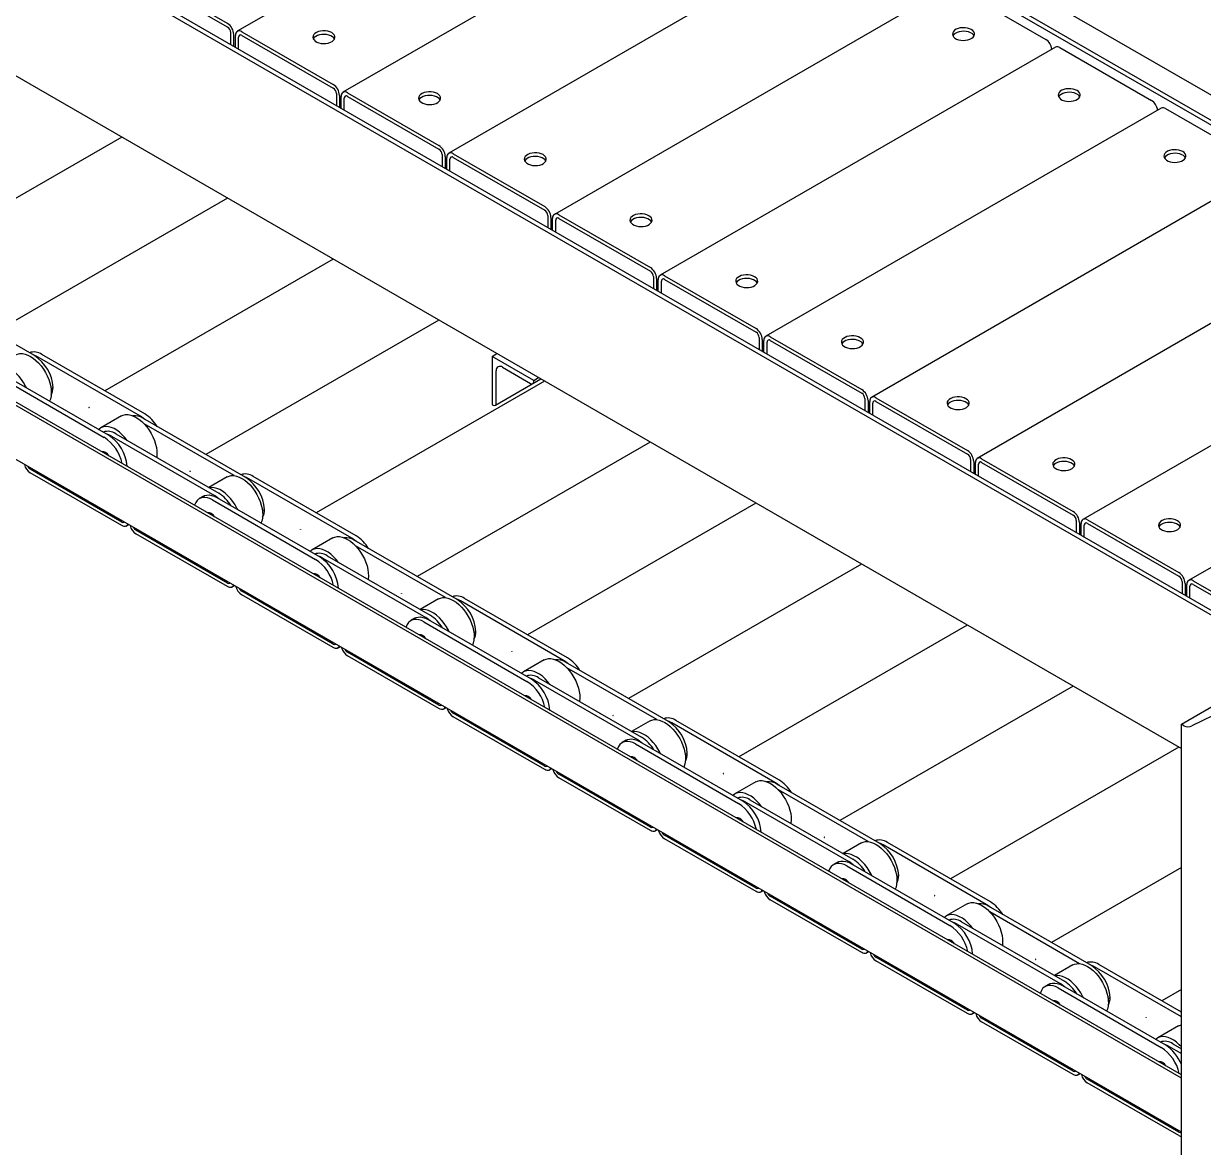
# Model space of a CAD drawing. Header units: millimetres. Extents: x 0 to 11880, y 0 to 8400.
# Drawn here: x 3008 to 3810, y 2390 to 3154 of the extents above; entities that cross this region are included whole.
import ezdxf

# ---------------------------------------------------------------- set-up
doc = ezdxf.new("R2010")
doc.units = ezdxf.units.MM
doc.header["$LTSCALE"] = 20

msp = doc.modelspace()

# ---------------------------------------------------------------- linework, layer by layer
at = {"color": 7, "linetype": 'Continuous', "lineweight": 25}
for p, q in [((6320.3, 1659.02), (3092.36, 3522.48)), ((6306.87, 1649.64), (3078.93, 3513.09)), ((6304.04, 1648), (3076.1, 3511.45)), ((6015.54, 1481.46), (2787.6, 3344.91)), ((6018.37, 1483.09), (2790.43, 3346.54)), ((3422.27, 3303.64), (3153.57, 3148.52)), ((3494.11, 3262.17), (3225.41, 3107.05)), ((2826.49, 3220.14), (3795.23, 2660.9)), ((3565.95, 3220.69), (3297.25, 3065.58)), ((3146.95, 3153.78), (3084.73, 3189.7)), ((3146.95, 3151.33), (3084.73, 3187.25)), ((3637.8, 3179.22), (3369.1, 3024.1)), ((3640.8, 3178.92), (3703.02, 3143)), ((3149.07, 3139.5), (3149.07, 3147.65)), ((3151.19, 3138.27), (3151.19, 3146.43)), ((3152.33, 3137.62), (3152.33, 3145.78)), ((3154.45, 3136.4), (3154.45, 3144.55)), ((3156.57, 3148.23), (3218.79, 3112.3)), ((3156.57, 3145.78), (3218.79, 3109.85)), ((3709.64, 3137.75), (3440.94, 2982.63)), ((3712.64, 3137.45), (3774.86, 3101.53)), ((3220.92, 3106.18), (3220.92, 3098.02)), ((3223.04, 3104.96), (3223.04, 3096.8)), ((3224.17, 3096.15), (3224.17, 3104.3)), ((3228.41, 3106.75), (3290.64, 3070.83)), ((3228.41, 3104.3), (3290.64, 3068.38)), ((3226.29, 3094.92), (3226.29, 3103.08)), ((3781.48, 3096.27), (3512.78, 2941.16)), ((3784.48, 3095.98), (3846.71, 3060.05)), ((3075, 3076.67), (2919.77, 2987.07)), ((3292.76, 3064.71), (3292.76, 3056.55)), ((3294.88, 3063.48), (3294.88, 3055.33)), ((3300.25, 3065.28), (3362.48, 3029.36)), ((3296.01, 3054.67), (3296.01, 3062.83)), ((3298.13, 3053.45), (3298.13, 3061.6)), ((3300.25, 3062.83), (3362.48, 3026.91)), ((3853.32, 3054.8), (3584.62, 2899.68)), ((3146.84, 3035.2), (2988.43, 2943.75)), ((3364.6, 3023.23), (3364.6, 3015.08)), ((3372.1, 3023.81), (3434.32, 2987.88)), ((3366.72, 3022.01), (3366.72, 3013.85)), ((3367.85, 3013.2), (3367.85, 3021.36)), ((3369.97, 3011.98), (3369.97, 3020.13)), ((3372.1, 3021.36), (3434.32, 2985.43)), ((3925.16, 3013.33), (3656.46, 2858.21)), ((3795.23, 2439.19), (2826.49, 2998.43)), ((3795.23, 2436.78), (2826.49, 2996.02)), ((3218.68, 2993.73), (3063.46, 2904.12)), ((3436.44, 2981.76), (3436.44, 2973.6)), ((3438.56, 2980.53), (3438.56, 2972.38)), ((3439.69, 2971.73), (3439.69, 2979.88)), ((3441.82, 2970.5), (3441.82, 2978.66)), ((3443.94, 2982.33), (3506.16, 2946.41)), ((3443.94, 2979.88), (3506.16, 2943.96)), ((3015.64, 2928.05), (2945.64, 2968.46)), ((3997.01, 2971.85), (3728.31, 2816.73)), ((3795.23, 2400.04), (2829.67, 2957.44)), ((3290.52, 2952.25), (3132.12, 2860.81)), ((3508.28, 2940.29), (3508.28, 2932.13)), ((3510.41, 2939.06), (3510.41, 2930.91)), ((3511.54, 2930.25), (3511.54, 2938.41)), ((3513.66, 2929.03), (3513.66, 2937.18)), ((3515.78, 2940.86), (3578, 2904.94)), ((3515.78, 2938.41), (3578, 2902.49)), ((3087.84, 2886.78), (3017.83, 2927.19)), ((3090.67, 2888.41), (3020.66, 2928.82)), ((3326.77, 2927.5), (3330.08, 2929.42)), ((3355.05, 2911.18), (3326.77, 2927.5)), ((3326.77, 2927.5), (3326.77, 2894.84)), ((4068.85, 2930.38), (3800.15, 2775.26)), ((3333.84, 2920.16), (3352.93, 2909.14)), ((2993.09, 2912.9), (3063.08, 2872.49)), ((2995.92, 2914.53), (3065.91, 2874.13)), ((3362.37, 2910.78), (3207.14, 2821.17)), ((3328.97, 2894.29), (3359.96, 2912.17)), ((3329.6, 2895.66), (3329.6, 2917.71)), ((3354.43, 2908.99), (3359.95, 2912.17)), ((3355.05, 2911.18), (3358.37, 2913.09)), ((3355.05, 2910.36), (3355.05, 2911.18)), ((3027, 2905.63), (3028.36, 2906.41)), ((3326.77, 2894.84), (3327.47, 2894.43)), ((3580.13, 2898.81), (3580.13, 2890.66)), ((3582.25, 2897.59), (3582.25, 2889.43)), ((3583.38, 2888.78), (3583.38, 2896.93)), ((3585.5, 2887.55), (3585.5, 2895.71)), ((3587.62, 2899.38), (3649.85, 2863.46)), ((3587.62, 2896.94), (3649.85, 2861.01)), ((3074.87, 2887.03), (3060.73, 2878.87)), ((3159.33, 2845.1), (3089.32, 2885.51)), ((3151.34, 2846.45), (3090.24, 2881.72)), ((3068.11, 2873.26), (3138.11, 2832.86)), ((3070.94, 2874.9), (3140.94, 2834.49)), ((3434.21, 2869.31), (3275.8, 2777.86)), ((3063.02, 2862.59), (3062.41, 2862.24)), ((3651.97, 2857.34), (3651.97, 2849.18)), ((3654.09, 2856.11), (3654.09, 2847.96)), ((3655.22, 2847.31), (3655.22, 2855.46)), ((3659.46, 2857.91), (3721.69, 2821.99)), ((3659.46, 2855.46), (3721.69, 2819.54)), ((3075.11, 2814.92), (3012.88, 2850.85)), ((3075.11, 2812.47), (3012.88, 2848.4)), ((3657.34, 2846.08), (3657.34, 2854.24)), ((3146.71, 2845.56), (3134.24, 2838.36)), ((3231.52, 2803.83), (3161.52, 2844.24)), ((3234.35, 2805.46), (3164.35, 2845.88)), ((3130.6, 2832.48), (3127.77, 2830.84)), ((3139.6, 2831.59), (3209.6, 2791.18)), ((3136.77, 2829.95), (3206.77, 2789.55)), ((3170.68, 2822.68), (3172.05, 2823.47)), ((3506.05, 2827.83), (3350.83, 2738.22)), ((3134.86, 2821.11), (3134.26, 2820.76)), ((3723.81, 2815.87), (3723.81, 2807.71)), ((3725.93, 2814.64), (3725.93, 2806.49)), ((3731.31, 2816.44), (3793.53, 2780.52)), ((3078.11, 2812.18), (3079.71, 2813.1)), ((3146.95, 2773.45), (3084.72, 2809.37)), ((3146.95, 2771), (3084.72, 2806.92)), ((3727.06, 2805.83), (3727.06, 2813.99)), ((3729.18, 2804.61), (3729.18, 2812.76)), ((3731.31, 2813.99), (3793.53, 2778.07)), ((3218.55, 2804.09), (3204.41, 2795.92)), ((3303.01, 2762.15), (3233.01, 2802.57)), ((3295.02, 2763.5), (3233.93, 2798.77)), ((3214.63, 2791.95), (3284.62, 2751.54)), ((3211.8, 2790.32), (3281.79, 2749.91)), ((3577.89, 2786.36), (3419.49, 2694.91)), ((3206.7, 2779.64), (3206.1, 2779.29)), ((3803.15, 2774.96), (3865.37, 2739.04)), ((3149.95, 2770.7), (3151.55, 2771.63)), ((3218.79, 2731.98), (3156.57, 2767.9)), ((3795.65, 2774.39), (3795.65, 2766.24)), ((3797.77, 2773.17), (3797.77, 2765.01)), ((3798.9, 2764.36), (3798.9, 2772.51)), ((3801.03, 2763.13), (3801.03, 2771.29)), ((3803.15, 2772.51), (3865.37, 2736.59)), ((3218.79, 2729.53), (3156.57, 2765.45)), ((3290.39, 2762.61), (3277.92, 2755.41)), ((3375.21, 2720.88), (3305.2, 2761.3)), ((3378.03, 2722.52), (3308.03, 2762.93)), ((3274.29, 2749.53), (3271.46, 2747.9)), ((3280.46, 2747.01), (3350.45, 2706.6)), ((3283.29, 2748.64), (3353.28, 2708.23)), ((3649.73, 2744.89), (3494.51, 2655.28)), ((3278.55, 2738.16), (3277.94, 2737.81)), ((3314.37, 2739.73), (3315.73, 2740.52)), ((3221.79, 2729.23), (3223.39, 2730.15)), ((3290.63, 2690.5), (3228.41, 2726.43)), ((3290.63, 2688.05), (3228.41, 2723.98)), ((3362.24, 2721.14), (3348.09, 2712.98)), ((3446.69, 2679.21), (3376.69, 2719.62)), ((3438.7, 2680.55), (3377.61, 2715.82)), ((3355.48, 2707.37), (3425.48, 2666.96)), ((3358.31, 2709), (3428.3, 2668.6)), ((3721.58, 2703.41), (3563.17, 2611.97)), ((3350.39, 2696.69), (3349.78, 2696.34)), ((3795.23, 2677.49), (3827.05, 2695.86)), ((3293.63, 2687.76), (3295.23, 2688.68)), ((3823.77, 2686.84), (3802.42, 2676.34)), ((3362.48, 2649.03), (3300.25, 2684.95)), ((3362.48, 2646.58), (3300.25, 2682.5)), ((3434.08, 2679.67), (3421.6, 2672.46)), ((3518.89, 2637.94), (3448.89, 2678.35)), ((3521.72, 2639.57), (3451.71, 2679.98)), ((3797, 2676.47), (3795.23, 2677.49)), ((3795.23, 2232.47), (3795.23, 2677.49)), ((3417.97, 2666.58), (3415.14, 2664.95)), ((3424.14, 2664.06), (3494.14, 2623.65)), ((3426.97, 2665.69), (3496.96, 2625.29)), ((3422.23, 2655.22), (3421.62, 2654.87)), ((3458.05, 2656.78), (3459.42, 2657.57)), ((3793.42, 2661.94), (3638.19, 2572.33)), ((3365.48, 2646.28), (3367.07, 2647.21)), ((3434.32, 2607.56), (3372.09, 2643.48)), ((3434.32, 2605.11), (3372.09, 2641.03)), ((3505.92, 2638.19), (3491.78, 2630.03)), ((3590.38, 2596.26), (3520.37, 2636.67)), ((3582.39, 2597.61), (3521.29, 2632.88)), ((3499.17, 2624.42), (3569.16, 2584.02)), ((3501.99, 2626.06), (3571.99, 2585.65)), ((3494.07, 2613.74), (3493.47, 2613.39)), ((3437.32, 2604.81), (3438.92, 2605.73)), ((3506.16, 2566.08), (3443.93, 2602.01)), ((3506.16, 2563.63), (3443.93, 2599.56)), ((3577.76, 2596.72), (3565.29, 2589.52)), ((3662.57, 2554.99), (3592.57, 2595.4)), ((3665.4, 2556.62), (3595.4, 2597.04)), ((3561.66, 2583.64), (3558.83, 2582)), ((3570.65, 2582.75), (3640.65, 2542.34)), ((3567.83, 2581.11), (3637.82, 2540.71)), ((3601.74, 2573.84), (3603.1, 2574.63)), ((3795.23, 2580.04), (3706.85, 2529.02)), ((3565.91, 2572.27), (3565.31, 2571.92)), ((3509.16, 2563.34), (3510.76, 2564.26)), ((3578, 2524.61), (3515.78, 2560.53)), ((3578, 2522.16), (3515.78, 2558.08)), ((3649.6, 2555.25), (3635.46, 2547.08)), ((3734.06, 2513.31), (3664.06, 2553.72)), ((3726.07, 2514.66), (3664.98, 2549.93)), ((3645.68, 2543.11), (3715.67, 2502.7)), ((3642.85, 2541.48), (3712.84, 2501.07)), ((3637.76, 2530.8), (3637.15, 2530.45)), ((3581, 2521.86), (3582.6, 2522.79)), ((3649.84, 2483.14), (3587.62, 2519.06)), ((3649.84, 2480.69), (3587.62, 2516.61)), ((3721.45, 2513.77), (3708.97, 2506.57)), ((3795.23, 2478.41), (3736.25, 2512.46)), ((3795.23, 2481.68), (3739.08, 2514.09)), ((3705.34, 2500.69), (3702.51, 2499.06)), ((3711.51, 2498.17), (3781.5, 2457.76)), ((3714.34, 2499.8), (3784.33, 2459.39)), ((3795.23, 2497.09), (3781.88, 2489.38)), ((3709.6, 2489.32), (3708.99, 2488.97)), ((3745.42, 2490.89), (3746.79, 2491.68)), ((3652.84, 2480.39), (3654.44, 2481.31)), ((3721.69, 2441.66), (3659.46, 2477.58)), ((3721.69, 2439.21), (3659.46, 2475.13)), ((3793.29, 2472.3), (3779.15, 2464.13)), ((3786.53, 2458.53), (3795.23, 2453.51)), ((3789.36, 2460.16), (3795.23, 2456.78)), ((3781.44, 2447.85), (3780.83, 2447.5)), ((3724.69, 2438.92), (3726.28, 2439.84)), ((3793.53, 2400.19), (3731.3, 2436.11)), ((3793.53, 2397.74), (3731.3, 2433.66))]:
    msp.add_line(p, q, dxfattribs=at)
at = {"color": 7, "linetype": 'Continuous', "lineweight": 25, "flags": 128}
for points in [[(3217.73, 3147.61), (3216.47, 3148.2), (3215.02, 3148.62), (3213.44, 3148.84), (3211.82, 3148.87), (3210.23, 3148.69), (3208.74, 3148.32), (3207.42, 3147.77), (3206.34, 3147.08), (3205.54, 3146.26), (3205.06, 3145.37), (3204.93, 3144.43), (3205.15, 3143.51), (3205.71, 3142.63), (3206.58, 3141.84), (3207.73, 3141.18), (3209.1, 3140.67), (3210.62, 3140.35), (3212.23, 3140.22), (3213.84, 3140.3), (3215.39, 3140.57), (3216.81, 3141.04), (3218.01, 3141.66), (3218.96, 3142.42), (3219.6, 3143.28), (3219.91, 3144.2), (3219.86, 3145.14), (3219.47, 3146.05), (3218.75, 3146.88), (3217.73, 3147.61)], [(3219.62, 3143.33), (3219.15, 3144.03), (3218.28, 3144.81), (3217.13, 3145.48), (3215.76, 3145.98), (3214.24, 3146.3), (3212.63, 3146.43), (3211.02, 3146.35), (3209.47, 3146.08), (3208.06, 3145.62), (3206.85, 3144.99), (3205.9, 3144.23), (3205.26, 3143.37), (3205.24, 3143.33)], [(3652.46, 3149.74), (3651.2, 3150.32), (3649.75, 3150.74), (3648.17, 3150.96), (3646.55, 3150.99), (3644.96, 3150.81), (3643.47, 3150.44), (3642.15, 3149.9), (3641.07, 3149.2), (3640.27, 3148.39), (3639.79, 3147.49), (3639.66, 3146.56), (3639.88, 3145.63), (3640.44, 3144.75), (3641.31, 3143.96), (3642.46, 3143.3), (3643.83, 3142.8), (3645.35, 3142.47), (3646.96, 3142.35), (3648.57, 3142.42), (3650.12, 3142.7), (3651.54, 3143.16), (3652.74, 3143.78), (3653.69, 3144.54), (3654.33, 3145.4), (3654.64, 3146.32), (3654.59, 3147.26), (3654.2, 3148.17), (3653.48, 3149.01), (3652.46, 3149.74)], [(3654.35, 3145.45), (3653.88, 3146.15), (3653.01, 3146.94), (3651.86, 3147.6), (3650.49, 3148.1), (3648.97, 3148.43), (3647.36, 3148.55), (3645.75, 3148.48), (3644.2, 3148.2), (3642.78, 3147.74), (3641.58, 3147.12), (3640.63, 3146.36), (3639.99, 3145.5), (3639.97, 3145.45)], [(3289.58, 3106.14), (3288.31, 3106.73), (3286.86, 3107.14), (3285.29, 3107.37), (3283.66, 3107.39), (3282.07, 3107.22), (3280.58, 3106.85), (3279.26, 3106.3), (3278.18, 3105.6), (3277.38, 3104.79), (3276.91, 3103.89), (3276.78, 3102.96), (3276.99, 3102.03), (3277.55, 3101.15), (3278.43, 3100.37), (3279.57, 3099.7), (3280.94, 3099.2), (3282.46, 3098.88), (3284.07, 3098.75), (3285.69, 3098.83), (3287.24, 3099.1), (3288.65, 3099.56), (3289.86, 3100.19), (3290.8, 3100.95), (3291.44, 3101.81), (3291.75, 3102.73), (3291.7, 3103.66), (3291.31, 3104.57), (3290.59, 3105.41), (3289.58, 3106.14)], [(3291.47, 3101.85), (3290.99, 3102.55), (3290.12, 3103.34), (3288.97, 3104), (3287.6, 3104.51), (3286.08, 3104.83), (3284.48, 3104.96), (3282.86, 3104.88), (3281.31, 3104.61), (3279.9, 3104.15), (3278.69, 3103.52), (3277.74, 3102.76), (3277.1, 3101.9), (3277.08, 3101.85)], [(3724.31, 3108.26), (3723.04, 3108.85), (3721.59, 3109.27), (3720.01, 3109.49), (3718.39, 3109.52), (3716.8, 3109.34), (3715.31, 3108.97), (3713.99, 3108.42), (3712.91, 3107.73), (3712.11, 3106.91), (3711.64, 3106.02), (3711.5, 3105.08), (3711.72, 3104.16), (3712.28, 3103.28), (3713.16, 3102.49), (3714.3, 3101.83), (3715.67, 3101.32), (3717.19, 3101), (3718.8, 3100.87), (3720.42, 3100.95), (3721.97, 3101.22), (3723.38, 3101.68), (3724.58, 3102.31), (3725.53, 3103.07), (3726.17, 3103.93), (3726.48, 3104.85), (3726.43, 3105.79), (3726.04, 3106.69), (3725.32, 3107.53), (3724.31, 3108.26)], [(3726.2, 3103.98), (3725.72, 3104.68), (3724.85, 3105.46), (3723.7, 3106.13), (3722.33, 3106.63), (3720.81, 3106.95), (3719.2, 3107.08), (3717.59, 3107), (3716.04, 3106.73), (3714.63, 3106.27), (3713.42, 3105.64), (3712.47, 3104.88), (3711.83, 3104.02), (3711.81, 3103.98)], [(3361.42, 3064.67), (3360.15, 3065.25), (3358.7, 3065.67), (3357.13, 3065.9), (3355.51, 3065.92), (3353.91, 3065.74), (3352.42, 3065.37), (3351.11, 3064.83), (3350.02, 3064.13), (3349.23, 3063.32), (3348.75, 3062.42), (3348.62, 3061.49), (3348.84, 3060.56), (3349.4, 3059.68), (3350.27, 3058.89), (3351.42, 3058.23), (3352.78, 3057.73), (3354.3, 3057.4), (3355.91, 3057.28), (3357.53, 3057.35), (3359.08, 3057.63), (3360.49, 3058.09), (3361.7, 3058.71), (3362.64, 3059.47), (3363.28, 3060.33), (3363.59, 3061.25), (3363.55, 3062.19), (3363.15, 3063.1), (3362.43, 3063.94), (3361.42, 3064.67)], [(3363.31, 3060.38), (3362.83, 3061.08), (3361.96, 3061.87), (3360.81, 3062.53), (3359.45, 3063.03), (3357.92, 3063.36), (3356.32, 3063.48), (3354.7, 3063.41), (3353.15, 3063.13), (3351.74, 3062.67), (3350.53, 3062.05), (3349.59, 3061.29), (3348.95, 3060.43), (3348.92, 3060.38)], [(3796.15, 3066.79), (3794.88, 3067.38), (3793.43, 3067.79), (3791.86, 3068.02), (3790.24, 3068.04), (3788.64, 3067.87), (3787.15, 3067.5), (3785.84, 3066.95), (3784.75, 3066.25), (3783.95, 3065.44), (3783.48, 3064.54), (3783.35, 3063.61), (3783.57, 3062.68), (3784.12, 3061.8), (3785, 3061.02), (3786.15, 3060.35), (3787.51, 3059.85), (3789.03, 3059.53), (3790.64, 3059.4), (3792.26, 3059.48), (3793.81, 3059.75), (3795.22, 3060.21), (3796.43, 3060.84), (3797.37, 3061.6), (3798.01, 3062.46), (3798.32, 3063.38), (3798.28, 3064.31), (3797.88, 3065.22), (3797.16, 3066.06), (3796.15, 3066.79)], [(3798.04, 3062.5), (3797.56, 3063.2), (3796.69, 3063.99), (3795.54, 3064.65), (3794.18, 3065.16), (3792.65, 3065.48), (3791.05, 3065.61), (3789.43, 3065.53), (3787.88, 3065.26), (3786.47, 3064.79), (3785.26, 3064.17), (3784.32, 3063.41), (3783.67, 3062.55), (3783.65, 3062.5)], [(3433.26, 3023.19), (3432, 3023.78), (3430.54, 3024.2), (3428.97, 3024.42), (3427.35, 3024.45), (3425.76, 3024.27), (3424.27, 3023.9), (3422.95, 3023.35), (3421.87, 3022.66), (3421.07, 3021.84), (3420.59, 3020.95), (3420.46, 3020.01), (3420.68, 3019.09), (3421.24, 3018.21), (3422.11, 3017.42), (3423.26, 3016.76), (3424.62, 3016.25), (3426.15, 3015.93), (3427.75, 3015.8), (3429.37, 3015.88), (3430.92, 3016.15), (3432.33, 3016.61), (3433.54, 3017.24), (3434.49, 3018), (3435.13, 3018.86), (3435.43, 3019.78), (3435.39, 3020.72), (3435, 3021.62), (3434.28, 3022.46), (3433.26, 3023.19)], [(3435.15, 3018.91), (3434.68, 3019.61), (3433.8, 3020.39), (3432.66, 3021.06), (3431.29, 3021.56), (3429.77, 3021.88), (3428.16, 3022.01), (3426.54, 3021.93), (3424.99, 3021.66), (3423.58, 3021.2), (3422.37, 3020.57), (3421.43, 3019.81), (3420.79, 3018.95), (3420.76, 3018.91)], [(3505.1, 2981.72), (3503.84, 2982.31), (3502.39, 2982.72), (3500.81, 2982.95), (3499.19, 2982.97), (3497.6, 2982.8), (3496.11, 2982.43), (3494.79, 2981.88), (3493.71, 2981.18), (3492.91, 2980.37), (3492.43, 2979.47), (3492.3, 2978.54), (3492.52, 2977.61), (3493.08, 2976.73), (3493.95, 2975.95), (3495.1, 2975.28), (3496.47, 2974.78), (3497.99, 2974.46), (3499.6, 2974.33), (3501.21, 2974.41), (3502.76, 2974.68), (3504.17, 2975.14), (3505.38, 2975.77), (3506.33, 2976.53), (3506.97, 2977.39), (3507.27, 2978.31), (3507.23, 2979.24), (3506.84, 2980.15), (3506.12, 2980.99), (3505.1, 2981.72)], [(3506.99, 2977.43), (3506.52, 2978.13), (3505.64, 2978.92), (3504.5, 2979.58), (3503.13, 2980.09), (3501.61, 2980.41), (3500, 2980.54), (3498.39, 2980.46), (3496.84, 2980.19), (3495.42, 2979.72), (3494.22, 2979.1), (3493.27, 2978.34), (3492.63, 2977.48), (3492.61, 2977.43)], [(3576.94, 2940.25), (3575.68, 2940.83), (3574.23, 2941.25), (3572.65, 2941.47), (3571.03, 2941.5), (3569.44, 2941.32), (3567.95, 2940.95), (3566.63, 2940.41), (3565.55, 2939.71), (3564.75, 2938.9), (3564.28, 2938), (3564.14, 2937.07), (3564.36, 2936.14), (3564.92, 2935.26), (3565.8, 2934.47), (3566.94, 2933.81), (3568.31, 2933.31), (3569.83, 2932.98), (3571.44, 2932.86), (3573.05, 2932.93), (3574.6, 2933.21), (3576.02, 2933.67), (3577.22, 2934.29), (3578.17, 2935.05), (3578.81, 2935.91), (3579.12, 2936.83), (3579.07, 2937.77), (3578.68, 2938.68), (3577.96, 2939.52), (3576.94, 2940.25)], [(3578.83, 2935.96), (3578.36, 2936.66), (3577.49, 2937.45), (3576.34, 2938.11), (3574.97, 2938.61), (3573.45, 2938.94), (3571.84, 2939.06), (3570.23, 2938.99), (3568.68, 2938.71), (3567.27, 2938.25), (3566.06, 2937.63), (3565.11, 2936.87), (3564.47, 2936.01), (3564.45, 2935.96)], [(3003.03, 2928.51), (3004.26, 2929.06), (3005.82, 2929.4), (3007.5, 2929.41), (3009.29, 2929.09), (3011.14, 2928.46), (3013.03, 2927.52)], [(3013.03, 2927.52), (3014.91, 2926.28), (3016.76, 2924.78), (3018.55, 2923.03), (3020.23, 2921.08), (3021.79, 2918.94), (3023.19, 2916.67), (3024.41, 2914.3), (3025.43, 2911.88), (3026.22, 2909.44), (3026.78, 2907.03), (3027.1, 2904.7), (3027.16, 2902.48), (3026.97, 2900.42), (3026.53, 2898.55), (3025.99, 2897.17)], [(3017.83, 2927.19), (3016.05, 2928.07), (3014.85, 2928.5)], [(3010.2, 2906.29), (3009.68, 2907.33), (3008.37, 2909.66), (3006.89, 2911.87), (3005.26, 2913.92), (3003.52, 2915.77), (3001.7, 2917.4), (2999.83, 2918.77), (2997.94, 2919.86), (2996.07, 2920.65), (2994.24, 2921.13), (2992.51, 2921.28), (2990.89, 2921.11)], [(3648.79, 2898.77), (3647.52, 2899.36), (3646.07, 2899.77), (3644.5, 2900), (3642.87, 2900.03), (3641.28, 2899.85), (3639.79, 2899.48), (3638.47, 2898.93), (3637.39, 2898.24), (3636.59, 2897.42), (3636.12, 2896.53), (3635.99, 2895.59), (3636.2, 2894.67), (3636.76, 2893.79), (3637.64, 2893), (3638.78, 2892.34), (3640.15, 2891.83), (3641.67, 2891.51), (3643.28, 2891.38), (3644.9, 2891.46), (3646.45, 2891.73), (3647.86, 2892.19), (3649.07, 2892.82), (3650.01, 2893.58), (3650.65, 2894.44), (3650.96, 2895.36), (3650.91, 2896.3), (3650.52, 2897.2), (3649.8, 2898.04), (3648.79, 2898.77)], [(3650.68, 2894.49), (3650.2, 2895.18), (3649.33, 2895.97), (3648.18, 2896.64), (3646.82, 2897.14), (3645.29, 2897.46), (3643.69, 2897.59), (3642.07, 2897.51), (3640.52, 2897.24), (3639.11, 2896.78), (3637.9, 2896.15), (3636.95, 2895.39), (3636.31, 2894.53), (3636.29, 2894.49)], [(3052.76, 2892.74), (3052.77, 2892.7), (3052.79, 2892.67), (3052.81, 2892.64), (3052.84, 2892.61), (3052.86, 2892.6), (3052.89, 2892.61), (3052.9, 2892.63), (3052.91, 2892.65), (3052.9, 2892.69), (3052.89, 2892.72), (3052.86, 2892.75), (3052.84, 2892.78), (3052.81, 2892.79), (3052.79, 2892.78), (3052.77, 2892.76), (3052.76, 2892.74)], [(3074.87, 2887.03), (3076.1, 2887.59), (3077.66, 2887.92), (3079.35, 2887.94), (3081.13, 2887.62), (3082.98, 2886.99), (3084.87, 2886.04)], [(3090.82, 2884.65), (3089.62, 2885.61), (3087.84, 2886.78)], [(3078.72, 2870.41), (3077.1, 2872.44), (3075.36, 2874.3), (3073.54, 2875.93), (3071.67, 2877.3), (3069.78, 2878.39), (3067.91, 2879.18), (3066.09, 2879.65), (3064.35, 2879.81), (3062.72, 2879.63), (3061.24, 2879.14), (3059.93, 2878.33), (3059.41, 2877.88)], [(3084.87, 2886.04), (3086.75, 2884.81), (3088.6, 2883.31), (3090.39, 2881.56), (3092.07, 2879.6), (3093.63, 2877.47), (3095.03, 2875.2), (3096.25, 2872.83), (3097.27, 2870.4), (3098.06, 2867.96), (3098.62, 2865.56), (3098.94, 2863.22), (3099, 2861.01), (3098.81, 2858.95), (3098.79, 2858.82)], [(3068.11, 2873.26), (3066.33, 2874.15), (3065.14, 2874.58)], [(3720.63, 2857.3), (3719.36, 2857.89), (3717.91, 2858.3), (3716.34, 2858.53), (3714.72, 2858.55), (3713.12, 2858.38), (3711.63, 2858.01), (3710.32, 2857.46), (3709.23, 2856.76), (3708.44, 2855.95), (3707.96, 2855.05), (3707.83, 2854.12), (3708.05, 2853.19), (3708.61, 2852.31), (3709.48, 2851.52), (3710.63, 2850.86), (3711.99, 2850.36), (3713.51, 2850.04), (3715.12, 2849.91), (3716.74, 2849.99), (3718.29, 2850.26), (3719.7, 2850.72), (3720.91, 2851.35), (3721.85, 2852.11), (3722.49, 2852.97), (3722.8, 2853.89), (3722.76, 2854.82), (3722.36, 2855.73), (3721.64, 2856.57), (3720.63, 2857.3)], [(3722.52, 2853.01), (3722.04, 2853.71), (3721.17, 2854.5), (3720.02, 2855.16), (3718.66, 2855.67), (3717.13, 2855.99), (3715.53, 2856.12), (3713.91, 2856.04), (3712.36, 2855.76), (3710.95, 2855.3), (3709.74, 2854.68), (3708.8, 2853.92), (3708.16, 2853.06), (3708.13, 2853.01)], [(3121.42, 2849.43), (3121.43, 2849.39), (3121.45, 2849.36), (3121.47, 2849.32), (3121.5, 2849.3), (3121.52, 2849.29), (3121.55, 2849.3), (3121.56, 2849.32), (3121.57, 2849.34), (3121.56, 2849.38), (3121.55, 2849.41), (3121.52, 2849.44), (3121.5, 2849.47), (3121.47, 2849.48), (3121.45, 2849.47), (3121.43, 2849.45), (3121.42, 2849.43)], [(3103.05, 2838.78), (3103.04, 2838.81), (3103.05, 2838.84), (3103.06, 2838.86), (3103.08, 2838.86), (3103.11, 2838.85)], [(3146.71, 2845.56), (3147.94, 2846.12), (3149.5, 2846.45), (3151.19, 2846.46), (3152.97, 2846.15), (3154.82, 2845.51), (3156.71, 2844.57)], [(3156.71, 2844.57), (3158.59, 2843.34), (3160.45, 2841.83), (3162.23, 2840.09), (3163.92, 2838.13), (3165.47, 2836), (3166.88, 2833.72), (3168.09, 2831.35), (3169.11, 2828.93), (3169.91, 2826.49), (3170.47, 2824.08), (3170.78, 2821.75), (3170.84, 2819.53), (3170.65, 2817.47), (3170.22, 2815.6), (3169.67, 2814.23)], [(3161.52, 2844.24), (3159.74, 2845.13), (3158.54, 2845.55)], [(3136.77, 2829.95), (3134.99, 2830.84), (3133.25, 2831.41), (3131.57, 2831.67), (3130, 2831.61), (3128.56, 2831.23), (3127.28, 2830.53), (3126.19, 2829.53), (3125.31, 2828.25), (3124.65, 2826.72), (3124.54, 2826.37)], [(3130.6, 2832.48), (3131.39, 2832.86), (3132.83, 2833.24), (3134.4, 2833.31), (3136.08, 2833.05), (3137.82, 2832.47), (3139.6, 2831.59)], [(3153.88, 2823.34), (3153.37, 2824.38), (3152.05, 2826.71), (3150.57, 2828.92), (3148.95, 2830.97), (3147.21, 2832.82), (3145.38, 2834.45), (3143.51, 2835.82), (3141.62, 2836.92), (3139.75, 2837.71), (3137.93, 2838.18), (3136.19, 2838.33), (3134.58, 2838.16)], [(3141.09, 2830.73), (3139.89, 2831.69), (3138.11, 2832.86)], [(3792.47, 2815.83), (3791.21, 2816.41), (3789.75, 2816.83), (3788.18, 2817.05), (3786.56, 2817.08), (3784.97, 2816.9), (3783.48, 2816.53), (3782.16, 2815.99), (3781.08, 2815.29), (3780.28, 2814.47), (3779.8, 2813.58), (3779.67, 2812.65), (3779.89, 2811.72), (3780.45, 2810.84), (3781.32, 2810.05), (3782.47, 2809.39), (3783.83, 2808.88), (3785.36, 2808.56), (3786.96, 2808.44), (3788.58, 2808.51), (3790.13, 2808.79), (3791.54, 2809.25), (3792.75, 2809.87), (3793.7, 2810.63), (3794.34, 2811.49), (3794.64, 2812.41), (3794.6, 2813.35), (3794.21, 2814.26), (3793.49, 2815.1), (3792.47, 2815.83)], [(3794.36, 2811.54), (3793.89, 2812.24), (3793.01, 2813.03), (3791.87, 2813.69), (3790.5, 2814.19), (3788.98, 2814.52), (3787.37, 2814.64), (3785.75, 2814.57), (3784.2, 2814.29), (3782.79, 2813.83), (3781.58, 2813.21), (3780.64, 2812.45), (3780, 2811.59), (3779.97, 2811.54)], [(3079.11, 2813.44), (3079.03, 2813.24), (3078.64, 2812.62), (3078.11, 2812.18), (3077.46, 2811.94), (3076.73, 2811.91), (3075.94, 2812.09), (3075.11, 2812.47)], [(3196.45, 2809.79), (3196.45, 2809.75), (3196.47, 2809.72), (3196.49, 2809.69), (3196.52, 2809.67), (3196.55, 2809.66), (3196.57, 2809.66), (3196.59, 2809.68), (3196.59, 2809.71), (3196.59, 2809.74), (3196.57, 2809.78), (3196.55, 2809.81), (3196.52, 2809.83), (3196.49, 2809.84), (3196.47, 2809.83), (3196.45, 2809.82), (3196.45, 2809.79)], [(3218.55, 2804.09), (3219.79, 2804.64), (3221.34, 2804.98), (3223.03, 2804.99), (3224.82, 2804.67), (3226.67, 2804.04), (3228.55, 2803.1)], [(3228.55, 2803.1), (3230.44, 2801.86), (3232.29, 2800.36), (3234.07, 2798.61), (3235.76, 2796.66), (3237.32, 2794.52), (3238.72, 2792.25), (3239.94, 2789.88), (3240.95, 2787.45), (3241.75, 2785.02), (3242.31, 2782.61), (3242.62, 2780.28), (3242.69, 2778.06), (3242.5, 2776), (3242.48, 2775.87)], [(3234.5, 2801.7), (3233.3, 2802.66), (3231.52, 2803.83)], [(3222.4, 2787.46), (3220.79, 2789.5), (3219.05, 2791.35), (3217.23, 2792.98), (3215.35, 2794.35), (3213.46, 2795.44), (3211.59, 2796.23), (3209.77, 2796.71), (3208.03, 2796.86), (3206.41, 2796.69), (3204.92, 2796.19), (3203.61, 2795.38), (3203.1, 2794.93)], [(3211.8, 2790.32), (3210.02, 2791.2), (3208.82, 2791.63)], [(3150.95, 2771.97), (3150.87, 2771.76), (3150.48, 2771.14), (3149.95, 2770.7), (3149.31, 2770.47), (3148.57, 2770.44), (3147.78, 2770.62), (3146.95, 2771)], [(3265.11, 2766.48), (3265.11, 2766.44), (3265.13, 2766.41), (3265.15, 2766.38), (3265.18, 2766.36), (3265.21, 2766.35), (3265.23, 2766.35), (3265.25, 2766.37), (3265.25, 2766.4), (3265.25, 2766.43), (3265.23, 2766.47), (3265.21, 2766.5), (3265.18, 2766.52), (3265.15, 2766.53), (3265.13, 2766.52), (3265.11, 2766.51), (3265.11, 2766.48)], [(3290.39, 2762.61), (3291.63, 2763.17), (3293.19, 2763.5), (3294.87, 2763.51), (3296.66, 2763.2), (3298.51, 2762.57), (3300.39, 2761.62)], [(3300.39, 2761.62), (3302.28, 2760.39), (3304.13, 2758.89), (3305.91, 2757.14), (3307.6, 2755.18), (3309.16, 2753.05), (3310.56, 2750.78), (3311.78, 2748.41), (3312.8, 2745.98), (3313.59, 2743.54), (3314.15, 2741.14), (3314.46, 2738.8), (3314.53, 2736.59), (3314.34, 2734.53), (3313.9, 2732.66), (3313.36, 2731.28)], [(3305.2, 2761.3), (3303.42, 2762.18), (3302.22, 2762.61)], [(3246.73, 2755.83), (3246.72, 2755.86), (3246.73, 2755.89), (3246.74, 2755.91), (3246.77, 2755.92), (3246.79, 2755.91)], [(3297.56, 2740.4), (3297.05, 2741.44), (3295.74, 2743.76), (3294.26, 2745.97), (3292.63, 2748.02), (3290.89, 2749.88), (3289.07, 2751.51), (3287.2, 2752.88), (3285.31, 2753.97), (3283.43, 2754.76), (3281.61, 2755.23), (3279.87, 2755.39), (3278.26, 2755.22)], [(3280.46, 2747.01), (3278.68, 2747.89), (3276.93, 2748.47), (3275.26, 2748.73), (3273.69, 2748.66), (3272.25, 2748.28), (3270.97, 2747.58), (3269.87, 2746.58), (3268.99, 2745.3), (3268.33, 2743.77), (3268.22, 2743.42)], [(3274.29, 2749.53), (3275.07, 2749.91), (3276.51, 2750.3), (3278.09, 2750.36), (3279.76, 2750.1), (3281.51, 2749.52), (3283.29, 2748.64)], [(3284.77, 2747.78), (3283.57, 2748.74), (3281.79, 2749.91)], [(3222.8, 2730.5), (3222.71, 2730.29), (3222.32, 2729.67), (3221.79, 2729.23), (3221.15, 2728.99), (3220.42, 2728.96), (3219.62, 2729.14), (3218.79, 2729.53)], [(3340.13, 2726.84), (3340.14, 2726.81), (3340.15, 2726.77), (3340.18, 2726.74), (3340.2, 2726.72), (3340.23, 2726.71), (3340.25, 2726.71), (3340.27, 2726.73), (3340.27, 2726.76), (3340.27, 2726.79), (3340.25, 2726.83), (3340.23, 2726.86), (3340.2, 2726.88), (3340.18, 2726.89), (3340.15, 2726.89), (3340.14, 2726.87), (3340.13, 2726.84)], [(3362.24, 2721.14), (3363.47, 2721.7), (3365.03, 2722.03), (3366.71, 2722.04), (3368.5, 2721.73), (3370.35, 2721.09), (3372.24, 2720.15)], [(3372.24, 2720.15), (3374.12, 2718.92), (3375.97, 2717.41), (3377.76, 2715.67), (3379.44, 2713.71), (3381, 2711.58), (3382.4, 2709.3), (3383.62, 2706.93), (3384.64, 2704.51), (3385.43, 2702.07), (3385.99, 2699.66), (3386.31, 2697.33), (3386.37, 2695.11), (3386.18, 2693.05), (3386.16, 2692.93)], [(3378.18, 2718.76), (3376.99, 2719.71), (3375.21, 2720.88)], [(3366.09, 2704.51), (3364.47, 2706.55), (3362.73, 2708.4), (3360.91, 2710.03), (3359.04, 2711.4), (3357.15, 2712.49), (3355.28, 2713.28), (3353.45, 2713.76), (3351.72, 2713.91), (3350.09, 2713.74), (3348.61, 2713.24), (3347.29, 2712.43), (3346.78, 2711.99)], [(3355.48, 2707.37), (3353.7, 2708.25), (3352.5, 2708.68)], [(3294.64, 2689.02), (3294.55, 2688.82), (3294.16, 2688.2), (3293.63, 2687.76), (3292.99, 2687.52), (3292.26, 2687.49), (3291.46, 2687.67), (3290.63, 2688.05)], [(3408.79, 2683.53), (3408.8, 2683.5), (3408.81, 2683.46), (3408.84, 2683.43), (3408.86, 2683.41), (3408.89, 2683.4), (3408.91, 2683.4), (3408.93, 2683.42), (3408.93, 2683.45), (3408.93, 2683.48), (3408.91, 2683.52), (3408.89, 2683.55), (3408.86, 2683.57), (3408.84, 2683.58), (3408.81, 2683.58), (3408.8, 2683.56), (3408.79, 2683.53)], [(3434.08, 2679.67), (3435.31, 2680.22), (3436.87, 2680.56), (3438.56, 2680.57), (3440.34, 2680.25), (3442.19, 2679.62), (3444.08, 2678.68)], [(3444.08, 2678.68), (3445.96, 2677.44), (3447.81, 2675.94), (3449.6, 2674.19), (3451.28, 2672.24), (3452.84, 2670.1), (3454.24, 2667.83), (3455.46, 2665.46), (3456.48, 2663.03), (3457.27, 2660.6), (3457.83, 2658.19), (3458.15, 2655.86), (3458.21, 2653.64), (3458.02, 2651.58), (3457.58, 2649.71), (3457.04, 2648.33)], [(3448.89, 2678.35), (3447.11, 2679.23), (3445.91, 2679.66)], [(3390.41, 2672.88), (3390.41, 2672.92), (3390.41, 2672.95), (3390.43, 2672.96), (3390.45, 2672.97), (3390.48, 2672.96)], [(3441.25, 2657.45), (3440.74, 2658.49), (3439.42, 2660.82), (3437.94, 2663.02), (3436.31, 2665.07), (3434.57, 2666.93), (3432.75, 2668.56), (3430.88, 2669.93), (3428.99, 2671.02), (3427.12, 2671.81), (3425.3, 2672.29), (3423.56, 2672.44), (3421.94, 2672.27)], [(3424.14, 2664.06), (3422.36, 2664.94), (3420.62, 2665.52), (3418.94, 2665.78), (3417.37, 2665.72), (3415.93, 2665.33), (3414.65, 2664.63), (3413.56, 2663.64), (3412.67, 2662.36), (3412.01, 2660.82), (3411.91, 2660.47)], [(3417.97, 2666.58), (3418.76, 2666.96), (3420.2, 2667.35), (3421.77, 2667.41), (3423.45, 2667.15), (3425.19, 2666.58), (3426.97, 2665.69)], [(3428.45, 2664.84), (3427.26, 2665.79), (3425.48, 2666.96)], [(3366.48, 2647.55), (3366.4, 2647.34), (3366, 2646.72), (3365.48, 2646.28), (3364.83, 2646.05), (3364.1, 2646.02), (3363.3, 2646.2), (3362.48, 2646.58)], [(3483.82, 2643.89), (3483.82, 2643.86), (3483.84, 2643.82), (3483.86, 2643.79), (3483.89, 2643.77), (3483.91, 2643.76), (3483.94, 2643.77), (3483.95, 2643.78), (3483.96, 2643.81), (3483.95, 2643.85), (3483.94, 2643.88), (3483.91, 2643.91), (3483.89, 2643.94), (3483.86, 2643.94), (3483.84, 2643.94), (3483.82, 2643.92), (3483.82, 2643.89)], [(3505.92, 2638.19), (3507.16, 2638.75), (3508.71, 2639.08), (3510.4, 2639.09), (3512.18, 2638.78), (3514.03, 2638.15), (3515.92, 2637.2)], [(3509.77, 2621.57), (3508.16, 2623.6), (3506.42, 2625.46), (3504.59, 2627.09), (3502.72, 2628.46), (3500.83, 2629.55), (3498.96, 2630.34), (3497.14, 2630.81), (3495.4, 2630.97), (3493.77, 2630.79), (3492.29, 2630.3), (3490.98, 2629.49), (3490.46, 2629.04)], [(3515.92, 2637.2), (3517.8, 2635.97), (3519.66, 2634.47), (3521.44, 2632.72), (3523.13, 2630.76), (3524.68, 2628.63), (3526.09, 2626.36), (3527.31, 2623.99), (3528.32, 2621.56), (3529.12, 2619.12), (3529.68, 2616.72), (3529.99, 2614.38), (3530.05, 2612.17), (3529.86, 2610.11), (3529.84, 2609.98)], [(3521.87, 2635.81), (3520.67, 2636.77), (3518.89, 2637.94)], [(3499.17, 2624.42), (3497.39, 2625.31), (3496.19, 2625.73)], [(3438.32, 2606.08), (3438.24, 2605.87), (3437.85, 2605.25), (3437.32, 2604.81), (3436.67, 2604.57), (3435.94, 2604.54), (3435.15, 2604.72), (3434.32, 2605.11)], [(3552.48, 2600.58), (3552.48, 2600.55), (3552.5, 2600.51), (3552.52, 2600.48), (3552.55, 2600.46), (3552.58, 2600.45), (3552.6, 2600.46), (3552.61, 2600.47), (3552.62, 2600.5), (3552.61, 2600.54), (3552.6, 2600.57), (3552.58, 2600.6), (3552.55, 2600.62), (3552.52, 2600.63), (3552.5, 2600.63), (3552.48, 2600.61), (3552.48, 2600.58)], [(3534.1, 2589.94), (3534.09, 2589.97), (3534.1, 2590), (3534.11, 2590.02), (3534.14, 2590.02), (3534.16, 2590.01)], [(3577.76, 2596.72), (3579, 2597.27), (3580.55, 2597.61), (3582.24, 2597.62), (3584.03, 2597.31), (3585.88, 2596.67), (3587.76, 2595.73)], [(3587.76, 2595.73), (3589.65, 2594.5), (3591.5, 2592.99), (3593.28, 2591.25), (3594.97, 2589.29), (3596.53, 2587.16), (3597.93, 2584.88), (3599.15, 2582.51), (3600.16, 2580.09), (3600.96, 2577.65), (3601.52, 2575.24), (3601.83, 2572.91), (3601.9, 2570.69), (3601.71, 2568.63), (3601.27, 2566.76), (3600.72, 2565.39)], [(3592.57, 2595.4), (3590.79, 2596.29), (3589.59, 2596.71)], [(3567.83, 2581.11), (3566.05, 2582), (3564.3, 2582.57), (3562.63, 2582.83), (3561.05, 2582.77), (3559.61, 2582.38), (3558.33, 2581.69), (3557.24, 2580.69), (3556.36, 2579.41), (3555.7, 2577.88), (3555.59, 2577.53)], [(3561.66, 2583.64), (3562.44, 2584.02), (3563.88, 2584.4), (3565.46, 2584.46), (3567.13, 2584.2), (3568.88, 2583.63), (3570.65, 2582.75)], [(3584.93, 2574.5), (3584.42, 2575.54), (3583.11, 2577.87), (3581.62, 2580.08), (3580, 2582.13), (3578.26, 2583.98), (3576.44, 2585.61), (3574.56, 2586.98), (3572.68, 2588.07), (3570.8, 2588.86), (3568.98, 2589.34), (3567.24, 2589.49), (3565.63, 2589.32)], [(3572.14, 2581.89), (3570.94, 2582.84), (3569.16, 2584.02)], [(3510.16, 2564.6), (3510.08, 2564.4), (3509.69, 2563.77), (3509.16, 2563.34), (3508.52, 2563.1), (3507.78, 2563.07), (3506.99, 2563.25), (3506.16, 2563.63)], [(3627.5, 2560.95), (3627.51, 2560.91), (3627.52, 2560.88), (3627.54, 2560.85), (3627.57, 2560.83), (3627.6, 2560.82), (3627.62, 2560.82), (3627.64, 2560.84), (3627.64, 2560.87), (3627.64, 2560.9), (3627.62, 2560.94), (3627.6, 2560.97), (3627.57, 2560.99), (3627.54, 2561), (3627.52, 2560.99), (3627.51, 2560.98), (3627.5, 2560.95)], [(3649.6, 2555.25), (3650.84, 2555.8), (3652.4, 2556.14), (3654.08, 2556.15), (3655.87, 2555.83), (3657.72, 2555.2), (3659.6, 2554.26)], [(3659.6, 2554.26), (3661.49, 2553.02), (3663.34, 2551.52), (3665.12, 2549.77), (3666.81, 2547.82), (3668.37, 2545.68), (3669.77, 2543.41), (3670.99, 2541.04), (3672.01, 2538.61), (3672.8, 2536.18), (3673.36, 2533.77), (3673.68, 2531.44), (3673.74, 2529.22), (3673.55, 2527.16), (3673.53, 2527.03)], [(3665.55, 2552.86), (3664.35, 2553.82), (3662.57, 2554.99)], [(3653.45, 2538.62), (3651.84, 2540.65), (3650.1, 2542.51), (3648.28, 2544.14), (3646.41, 2545.51), (3644.52, 2546.6), (3642.64, 2547.39), (3640.82, 2547.87), (3639.08, 2548.02), (3637.46, 2547.84), (3635.98, 2547.35), (3634.66, 2546.54), (3634.15, 2546.09)], [(3642.85, 2541.48), (3641.07, 2542.36), (3639.87, 2542.79)], [(3582.01, 2523.13), (3581.92, 2522.92), (3581.53, 2522.3), (3581, 2521.86), (3580.36, 2521.62), (3579.63, 2521.6), (3578.83, 2521.78), (3578, 2522.16)], [(3696.16, 2517.64), (3696.17, 2517.6), (3696.18, 2517.57), (3696.2, 2517.54), (3696.23, 2517.51), (3696.26, 2517.51), (3696.28, 2517.51), (3696.3, 2517.53), (3696.3, 2517.56), (3696.3, 2517.59), (3696.28, 2517.63), (3696.26, 2517.66), (3696.23, 2517.68), (3696.2, 2517.69), (3696.18, 2517.68), (3696.17, 2517.67), (3696.16, 2517.64)], [(3721.45, 2513.77), (3722.68, 2514.33), (3724.24, 2514.66), (3725.93, 2514.67), (3727.71, 2514.36), (3729.56, 2513.72), (3731.45, 2512.78)], [(3731.45, 2512.78), (3733.33, 2511.55), (3735.18, 2510.04), (3736.97, 2508.3), (3738.65, 2506.34), (3740.21, 2504.21), (3741.61, 2501.94), (3742.83, 2499.57), (3743.85, 2497.14), (3744.64, 2494.7), (3745.2, 2492.3), (3745.52, 2489.96), (3745.58, 2487.75), (3745.39, 2485.68), (3744.95, 2483.82), (3744.41, 2482.44)], [(3736.25, 2512.46), (3734.47, 2513.34), (3733.28, 2513.77)], [(3677.78, 2506.99), (3677.78, 2507.02), (3677.78, 2507.05), (3677.8, 2507.07), (3677.82, 2507.07), (3677.85, 2507.06)], [(3728.62, 2491.56), (3728.1, 2492.6), (3726.79, 2494.92), (3725.31, 2497.13), (3723.68, 2499.18), (3721.94, 2501.04), (3720.12, 2502.66), (3718.25, 2504.04), (3716.36, 2505.13), (3714.49, 2505.92), (3712.66, 2506.39), (3710.93, 2506.54), (3709.31, 2506.37)], [(3711.51, 2498.17), (3709.73, 2499.05), (3707.99, 2499.63), (3706.31, 2499.88), (3704.74, 2499.82), (3703.3, 2499.44), (3702.02, 2498.74), (3700.93, 2497.74), (3700.04, 2496.46), (3699.38, 2494.93), (3699.28, 2494.58)], [(3705.34, 2500.69), (3706.13, 2501.07), (3707.57, 2501.45), (3709.14, 2501.52), (3710.81, 2501.26), (3712.56, 2500.68), (3714.34, 2499.8)], [(3715.82, 2498.94), (3714.62, 2499.9), (3712.84, 2501.07)], [(3653.85, 2481.65), (3653.76, 2481.45), (3653.37, 2480.83), (3652.84, 2480.39), (3652.2, 2480.15), (3651.47, 2480.12), (3650.67, 2480.3), (3649.84, 2480.69)], [(3771.19, 2478), (3771.19, 2477.97), (3771.21, 2477.93), (3771.23, 2477.9), (3771.26, 2477.88), (3771.28, 2477.87), (3771.31, 2477.87), (3771.32, 2477.89), (3771.33, 2477.92), (3771.32, 2477.95), (3771.31, 2477.99), (3771.28, 2478.02), (3771.26, 2478.04), (3771.23, 2478.05), (3771.21, 2478.05), (3771.19, 2478.03), (3771.19, 2478)], [(3793.29, 2472.3), (3794.52, 2472.85), (3795.33, 2473.07)], [(3795.23, 2458.05), (3793.78, 2459.56), (3791.96, 2461.19), (3790.09, 2462.56), (3788.2, 2463.65), (3786.33, 2464.44), (3784.51, 2464.92), (3782.77, 2465.07), (3781.14, 2464.9), (3779.66, 2464.4), (3778.35, 2463.59), (3777.83, 2463.14)], [(3786.53, 2458.53), (3784.75, 2459.41), (3783.56, 2459.84)], [(3725.69, 2440.18), (3725.61, 2439.97), (3725.21, 2439.35), (3724.69, 2438.92), (3724.04, 2438.68), (3723.31, 2438.65), (3722.51, 2438.83), (3721.69, 2439.21)]]:
    msp.add_lwpolyline(points, dxfattribs=at)
at = {"color": 7, "linetype": 'Continuous', "lineweight": 25}
for centre, radius, start, end in [((3141.98, 3146.01), 9.22, 2.60548, 57.39452), ((3144.47, 3147.45), 4.61, 2.60548, 57.39452), ((3154.91, 3146.2), 2.62, 50.79671, 189.21404), ((3155.74, 3144.76), 1.31, 50.79671, 189.21404), ((3697.94, 3135.14), 9.36, 7.44622, 57.14065), ((3710.88, 3135), 3.02, 54.38242, 114.30712), ((3213.83, 3104.54), 9.22, 2.60548, 57.39452), ((3216.31, 3105.97), 4.61, 2.60548, 57.39452), ((3226.76, 3104.72), 2.62, 50.79671, 189.21404), ((3227.58, 3103.29), 1.31, 50.79671, 189.21404), ((3769.79, 3093.67), 9.36, 7.44622, 57.14065), ((3782.72, 3093.52), 3.02, 54.38242, 114.30712), ((3285.67, 3063.06), 9.22, 2.60548, 57.39452), ((3288.15, 3064.5), 4.61, 2.60548, 57.39452), ((3298.6, 3063.25), 2.62, 50.79671, 189.21404), ((3299.43, 3061.81), 1.31, 50.79671, 189.21404), ((3357.51, 3021.59), 9.22, 2.60548, 57.39452), ((3359.99, 3023.02), 4.61, 2.60548, 57.39452), ((3370.44, 3021.77), 2.62, 50.79671, 189.21404), ((3371.27, 3020.34), 1.31, 50.79671, 189.21404), ((3429.35, 2980.12), 9.22, 2.60548, 57.39452), ((3431.84, 2981.55), 4.61, 2.60548, 57.39452), ((3442.28, 2980.3), 2.62, 50.79671, 189.21404), ((3443.11, 2978.87), 1.31, 50.79671, 189.21404), ((3501.19, 2938.64), 9.22, 2.60548, 57.39452), ((3503.68, 2940.08), 4.61, 2.60548, 57.39452), ((3514.12, 2938.83), 2.62, 50.79671, 189.21404), ((3514.95, 2937.39), 1.31, 50.79671, 189.21404), ((3015.31, 2921.28), 9.26, 54.64149, 109.32166), ((3000.73, 2904.72), 27.68, 3.50348, 57.41561), ((3332.18, 2918.13), 2.62, 50.79671, 189.21404), ((3017.36, 2906.28), 11, 331.81788, 0.69497), ((3353.76, 2910.15), 1.31, 230.79671, 9.21404), ((3573.04, 2897.17), 9.22, 2.60548, 57.39452), ((3328.3, 2895.45), 1.31, 230.79671, 9.21404), ((3575.52, 2898.6), 4.61, 2.60548, 57.39452), ((3585.97, 2897.35), 2.62, 50.79671, 189.21404), ((3586.79, 2895.92), 1.31, 50.79671, 189.21404), ((3083.59, 2876.75), 10.47, 56.81959, 95.79057), ((3077.06, 2866.57), 25.74, 31.14332, 58.07671), ((3065.59, 2867.35), 9.26, 54.64149, 109.32166), ((3047.83, 2848.88), 28.11, 12.13204, 57.14754), ((3050.93, 2850.74), 27.77, 4.4009, 57.35768), ((3062.32, 2859.7), 2.98, 55.54399, 101.47595), ((3644.88, 2855.7), 9.22, 2.60548, 57.39452), ((3059.97, 2855.64), 7.67, 34.58883, 58.27026), ((3647.36, 2857.13), 4.61, 2.60548, 57.39452), ((3657.81, 2855.88), 2.62, 50.79671, 189.21404), ((3658.64, 2854.45), 1.31, 50.79671, 189.21404), ((3018.04, 2856.32), 9.46, 194.28318, 236.93252), ((3015.29, 2854.64), 4.49, 207.02991, 237.57619), ((3158.99, 2838.33), 9.26, 54.64149, 109.32166), ((3103.04, 2838.73), 0.136, 346.78367, 60.51887), ((3144.42, 2821.77), 27.68, 3.50348, 57.41561), ((3127.33, 2812.65), 25.74, 31.14332, 58.07671), ((3161.05, 2823.33), 11, 331.81769, 0.69499), ((3075.97, 2816.08), 1.44, 233.23182, 300.39119), ((3134.16, 2818.23), 2.98, 55.54399, 101.47595), ((3131.82, 2814.17), 7.67, 34.58883, 58.27026), ((3716.72, 2814.22), 9.22, 2.60548, 57.39452), ((3719.2, 2815.66), 4.61, 2.60548, 57.39452), ((3729.65, 2814.41), 2.62, 50.79671, 189.21404), ((3089.88, 2814.85), 9.46, 194.28318, 236.93252), ((3087.13, 2813.16), 4.49, 207.02991, 237.57619), ((3730.48, 2812.97), 1.31, 50.79671, 189.21404), ((3227.28, 2793.8), 10.47, 56.81958, 95.79069), ((3220.74, 2783.62), 25.74, 31.14332, 58.07671), ((3209.27, 2784.4), 9.26, 54.64149, 109.32166), ((3194.62, 2767.79), 27.77, 4.4009, 57.35768), ((3191.52, 2765.93), 28.11, 12.13204, 57.14754), ((3206.01, 2776.76), 2.98, 55.54399, 101.47595), ((3203.66, 2772.69), 7.67, 34.58883, 58.27026), ((3788.56, 2772.75), 9.22, 2.60548, 57.39452), ((3791.05, 2774.18), 4.61, 2.60548, 57.39452), ((3801.49, 2772.93), 2.62, 50.79671, 189.21404), ((3147.81, 2774.61), 1.44, 233.23182, 300.39119), ((3161.73, 2773.37), 9.46, 194.28318, 236.93252), ((3158.97, 2771.69), 4.49, 207.02991, 237.57619), ((3802.32, 2771.5), 1.31, 50.79671, 189.21404), ((3302.67, 2755.38), 9.26, 54.64149, 109.32166), ((3288.1, 2738.83), 27.68, 3.50348, 57.41561), ((3246.73, 2755.79), 0.136, 346.78367, 60.51887), ((3271.01, 2729.7), 25.74, 31.14332, 58.07671), ((3277.85, 2735.28), 2.98, 55.55989, 101.31841), ((3275.5, 2731.22), 7.67, 34.58883, 58.27026), ((3304.73, 2740.39), 11, 331.81757, 0.695), ((3219.65, 2733.13), 1.44, 233.23182, 300.39119), ((3233.57, 2731.9), 9.46, 194.28318, 236.93252), ((3230.81, 2730.21), 4.49, 207.02991, 237.57619), ((3370.96, 2710.85), 10.47, 56.81958, 95.79066), ((3364.43, 2700.67), 25.74, 31.14332, 58.07671), ((3352.95, 2701.45), 9.26, 54.64149, 109.32166), ((3335.2, 2682.98), 28.11, 12.13204, 57.14754), ((3338.3, 2684.85), 27.77, 4.4009, 57.35768), ((3349.69, 2693.81), 2.98, 55.54399, 101.47595), ((3347.34, 2689.75), 7.67, 34.58883, 58.27026), ((3291.5, 2691.66), 1.44, 233.23182, 300.39119), ((3305.41, 2690.43), 9.46, 194.28318, 236.93252), ((3302.66, 2688.74), 4.49, 207.02991, 237.57619), ((3446.36, 2672.43), 9.26, 54.64149, 109.32166), ((3431.79, 2655.88), 27.68, 3.50348, 57.41561), ((3390.41, 2672.84), 0.136, 346.78367, 60.51887), ((3799.84, 2681.99), 6.21, 242.79205, 294.56881), ((3414.7, 2646.75), 25.74, 31.14332, 58.07671), ((3421.53, 2652.34), 2.98, 55.54399, 101.47595), ((3419.19, 2648.27), 7.67, 34.58883, 58.27026), ((3448.41, 2657.44), 11, 331.81759, 0.695), ((3363.34, 2650.18), 1.44, 233.23182, 300.39119), ((3377.25, 2648.95), 9.46, 194.28318, 236.93252), ((3374.5, 2647.27), 4.49, 207.02991, 237.57619), ((3514.64, 2627.91), 10.47, 56.81958, 95.79064), ((3508.11, 2617.73), 25.74, 31.14332, 58.07671), ((3496.64, 2618.51), 9.26, 54.64149, 109.32166), ((3478.88, 2600.04), 28.11, 12.13204, 57.14754), ((3481.98, 2601.9), 27.77, 4.41367, 57.35688), ((3435.18, 2608.71), 1.44, 233.23182, 300.39119), ((3493.37, 2610.86), 2.98, 55.54399, 101.47595), ((3491.03, 2606.8), 7.67, 34.58883, 58.27026), ((3449.09, 2607.48), 9.46, 194.28318, 236.93252), ((3446.34, 2605.79), 4.49, 207.02991, 237.57619), ((3590.04, 2589.49), 9.26, 54.64149, 109.32166), ((3534.1, 2589.89), 0.136, 346.78367, 60.51887), ((3575.47, 2572.93), 27.68, 3.50348, 57.41561), ((3558.38, 2563.81), 25.74, 31.14332, 58.07671), ((3592.1, 2574.49), 11, 331.81755, 0.695), ((3507.02, 2567.24), 1.44, 233.23182, 300.39119), ((3565.22, 2569.39), 2.98, 55.54399, 101.47595), ((3562.87, 2565.32), 7.67, 34.58883, 58.27026), ((3520.94, 2566.01), 9.46, 194.28318, 236.93252), ((3518.18, 2564.32), 4.49, 207.02991, 237.57619), ((3658.33, 2544.96), 10.47, 56.81958, 95.79066), ((3651.79, 2534.78), 25.74, 31.14332, 58.07671), ((3640.32, 2535.56), 9.26, 54.64149, 109.32166), ((3625.67, 2518.95), 27.77, 4.4009, 57.35768), ((3622.57, 2517.09), 28.11, 12.13204, 57.14754), ((3637.06, 2527.92), 2.98, 55.54399, 101.47595), ((3634.71, 2523.85), 7.67, 34.58883, 58.27026), ((3578.86, 2525.76), 1.44, 233.23182, 300.39119), ((3592.78, 2524.53), 9.46, 194.28318, 236.93252), ((3590.03, 2522.85), 4.49, 207.02991, 237.57619), ((3733.73, 2506.54), 9.26, 54.64149, 109.32166), ((3719.15, 2489.99), 27.68, 3.50348, 57.41561), ((3677.78, 2506.95), 0.136, 346.78367, 60.51887), ((3702.06, 2480.86), 25.74, 31.14332, 58.07671), ((3708.9, 2486.44), 2.98, 55.54399, 101.47595), ((3706.55, 2482.38), 7.67, 34.58883, 58.27026), ((3735.78, 2491.54), 11, 331.81771, 0.69499), ((3650.71, 2484.29), 1.44, 233.23182, 300.39119), ((3664.62, 2483.06), 9.46, 194.28318, 236.93252), ((3661.87, 2481.37), 4.49, 207.02991, 237.57619), ((3784.01, 2452.61), 9.26, 54.64149, 109.32166), ((3766.25, 2434.14), 28.11, 12.13204, 57.14754), ((3769.35, 2436.07), 27.72, 21.00624, 57.27604), ((3780.74, 2444.97), 2.98, 55.54399, 101.47595), ((3778.4, 2440.9), 7.67, 34.58883, 58.27026), ((3722.55, 2442.82), 1.44, 233.23182, 300.39119), ((3736.46, 2441.59), 9.46, 194.28318, 236.93252), ((3733.71, 2439.9), 4.49, 207.02991, 237.57619), ((3794.39, 2401.34), 1.44, 233.23182, 300.39119), ((3795.57, 2401), 3.85, 237.96753, 264.87548)]:
    msp.add_arc(centre, radius, start, end, dxfattribs=at)

doc.saveas('drawing.dxf')
